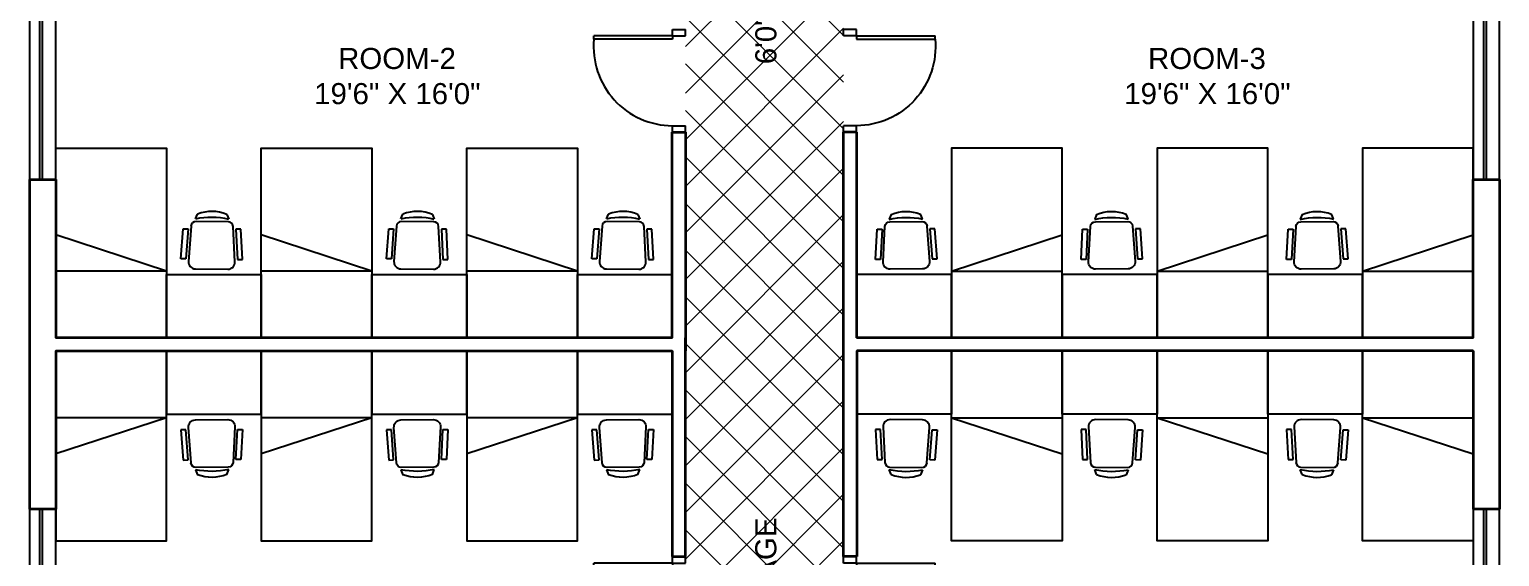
# Model space of a CAD drawing. Header units: inches. Extents: x 132383 to 134532, y 19213 to 20900.
# Drawn here: x 132396 to 132954, y 20282 to 20482 of the extents above; entities that cross this region are included whole.
import ezdxf

# ---------------------------------------------------------------- set-up
doc = ezdxf.new("R2010")
doc.units = ezdxf.units.IN
doc.header["$MEASUREMENT"] = 0
for name, color, linetype, lineweight in [('A-Door', 252, 'Continuous', 25), ('A-Hatch', 253, 'Continuous', 9), ('A-Text', 252, 'Continuous', 25), ('A-Wall', 13, 'Continuous', 35), ('A-Win', 140, 'Continuous', 25)]:
    doc.layers.add(name, color=color, linetype=linetype, lineweight=lineweight)
doc.layers.add('A-FURNITURE', color=35, linetype='Continuous')
doc.styles.get("Standard").update_dxf_attribs({"font": 'arial.ttf', "height": 12})

# ---------------------------------------------------------------- blocks, each defined once
blk = doc.blocks.new('bed')
at = {"layer": 'A-FURNITURE'}
for q in [(116487.93, 2680.49), (116487.93, 2666.82)]:
    blk.add_line((116445.93, 2680.49), q, dxfattribs=at)
blk.add_lwpolyline([(116445.93, 2705.82), (116487.93, 2705.82), (116487.93, 2633.82), (116445.93, 2633.82)], close=True, dxfattribs=at)
blk = doc.blocks.new('StuLL_as_2')
for p, q in [((-258, 478), (-308, 478)), ((-308, 478), (-289, 177)), ((-239, 177), (-258, 478)), ((-233, 503), (-210, 149)), ((163, 577), (-163, 577)), ((210, 149), (233, 503)), ((239, 177), (258, 478)), ((258, 478), (308, 478)), ((308, 478), (289, 177)), ((-289, 177), (-239, 177)), ((289, 177), (239, 177)), ((-148, 29), (-167, 78)), ((-161, 102), (161, 102)), ((167, 78), (148, 29))]:
    blk.add_line(p, q)
for centre, radius, start, end in [((-163, 507), 70, 90, 183.6139), ((163, 507), 70, 356.3861, 90), ((-161, 152), 50, 183.6139, 270), ((161, 152), 50, 270, 356.3861), ((0, 873), 812, 258.1042, 281.8958), ((0, 394), 394, 247.9827, 292.0173)]:
    blk.add_arc(centre, radius, start, end)
blk = doc.blocks.new('kjk')
at = {"layer": 'A-Wall'}
for p, q in [((120211.25, 18898.46), (120211.25, 18908.46)), ((120283.25, 18908.46), (120283.25, 18898.46))]:
    blk.add_line(p, q, dxfattribs=at)
at = {"layer": 'A-Win'}
for p, q in [((120211.25, 18908.46), (120283.25, 18908.46)), ((120211.25, 18903.46), (120283.25, 18903.46)), ((120211.25, 18902.46), (120283.25, 18902.46)), ((120283.25, 18898.46), (120211.25, 18898.46))]:
    blk.add_line(p, q, dxfattribs=at)
blk = doc.blocks.new('D1')
for p, q in [((78341.38, 19846.48), (78341.38, 19876.27)), ((78341.38, 19876.27), (78342.62, 19876.27)), ((78342.62, 19846.48), (78342.62, 19876.25)), ((78306.11, 19846.48), (78308.59, 19846.48)), ((78306.11, 19846.48), (78306.11, 19841.51)), ((78308.59, 19846.48), (78308.59, 19841.51)), ((78342.62, 19846.48), (78341.38, 19846.48)), ((78342.62, 19846.48), (78342.62, 19841.51)), ((78342.62, 19846.48), (78345.11, 19846.48)), ((78345.11, 19846.48), (78345.11, 19841.51)), ((78306.11, 19841.51), (78308.59, 19841.51)), ((78342.62, 19841.51), (78345.11, 19841.51))]:
    blk.add_line(p, q)
blk.add_arc((78338.61, 19846.37), 30.02, 84.7063, 179.8051)

msp = doc.modelspace()

# ---------------------------------------------------------------- hatches: boundary and pattern name
at = {"layer": 'A-Hatch'}
h = msp.add_hatch(dxfattribs=at)
h.set_pattern_fill('ANSI37', color=256, scale=100, style=0)
h.set_pattern_definition([(45, (11054.928, 1415.28), (-8.8388348, 8.8388348), []), (135, (11054.928, 1415.28), (-8.8388348, -8.8388348), [])])
h.paths.add_polyline_path([(132756.66, 20692.58), (132708.66, 20692.58), (132708.66, 20590.01), (132756.66, 20590.01)], flags=0)
h.paths.add_polyline_path([(132737.23, 20842.22), (132757.21, 20842.22), (132757.21, 20862.59), (132617.21, 20862.59), (132617.21, 20832.55), (132593.21, 20832.55), (132593.21, 20808.59), (132583.21, 20808.59), (132583.21, 20778.59), (132645.21, 20778.59), (132645.21, 20773.59), (132718.21, 20773.59), (132718.21, 20750.59), (132645.21, 20750.59), (132645.21, 20609.59), (132482.21, 20609.59), (132482.21, 20561.59), (132645.21, 20561.59), (132645.21, 20157.59), (132524.21, 20157.59), (132524.21, 20008.59), (132696.71, 20008.59), (132696.71, 20070.59), (132706.71, 20070.59), (132706.71, 20028.59), (132795.71, 20028.59), (132795.71, 20157.59), (132705.21, 20157.59), (132705.21, 20561.59), (132868.21, 20561.59), (132868.21, 20584.37), (132796.21, 20584.37), (132796.21, 20620.37), (132868.21, 20620.37), (132868.21, 20668.37), (132796.21, 20668.37), (132796.21, 20704.37), (132868.21, 20704.37), (132868.21, 20744.59), (132757.21, 20744.59), (132757.21, 20794.29), (132737.23, 20794.29)])
h.paths.add_polyline_path([(132594.78, 20809.06), (132614.22, 20809.06), (132614.22, 20828.5), (132594.78, 20828.5)], flags=0)
h.paths.add_polyline_path([(132791.81, 20088.49), (132791.81, 20153.69), (132706.44, 20153.69), (132706.44, 20088.49)], flags=0)
h.paths.add_polyline_path([(132574.91, 20011.46), (132693.01, 20011.46), (132693.01, 20082.21), (132574.91, 20082.21)], flags=0)

# ---------------------------------------------------------------- linework, layer by layer
at = {"layer": 'A-FURNITURE'}
for points in [[(132448.21, 20364.59), (132448.21, 20388.59), (132484.21, 20388.59), (132484.21, 20364.59)], [(132526.21, 20364.59), (132526.21, 20388.59), (132562.21, 20388.59), (132562.21, 20364.59)], [(132604.21, 20364.59), (132604.21, 20388.59), (132640.21, 20388.59), (132640.21, 20364.59)], [(132746.21, 20364.59), (132746.21, 20388.59), (132710.21, 20388.59), (132710.21, 20364.59)], [(132824.21, 20364.59), (132824.21, 20388.59), (132788.21, 20388.59), (132788.21, 20364.59)], [(132902.21, 20364.59), (132902.21, 20388.59), (132866.21, 20388.59), (132866.21, 20364.59)], [(132448.21, 20359.59), (132448.21, 20335.59), (132484.21, 20335.59), (132484.21, 20359.59)], [(132526.21, 20359.59), (132526.21, 20335.59), (132562.21, 20335.59), (132562.21, 20359.59)], [(132604.21, 20359.59), (132604.21, 20335.59), (132640.21, 20335.59), (132640.21, 20359.59)], [(132746.21, 20359.59), (132746.21, 20335.59), (132710.21, 20335.59), (132710.21, 20359.59)], [(132824.21, 20359.59), (132824.21, 20335.59), (132788.21, 20335.59), (132788.21, 20359.59)], [(132902.21, 20359.59), (132902.21, 20335.59), (132866.21, 20335.59), (132866.21, 20359.59)]]:
    msp.add_lwpolyline(points, close=True, dxfattribs=at)
at = {"layer": 'A-Wall'}
for p, q in [((132640.21, 20364.59), (132640.21, 20442.59)), ((132640.21, 20442.59), (132645.21, 20442.59)), ((132645.21, 20442.59), (132645.21, 20359.59)), ((132705.21, 20281.59), (132705.21, 20442.59)), ((132710.21, 20442.59), (132705.21, 20442.59)), ((132710.21, 20364.59), (132710.21, 20442.59)), ((132396.21, 20424.59), (132396.21, 20299.59)), ((132406.21, 20424.59), (132406.21, 20364.59)), ((132944.21, 20364.59), (132944.21, 20424.59)), ((132954.21, 20424.59), (132954.21, 20299.59)), ((132640.21, 20364.59), (132406.21, 20364.59)), ((132645.21, 20281.59), (132645.21, 20364.59)), ((132944.21, 20364.59), (132710.21, 20364.59)), ((132406.21, 20359.59), (132640.21, 20359.59)), ((132406.21, 20359.59), (132406.21, 20299.59)), ((132640.21, 20359.59), (132640.21, 20281.59)), ((132710.21, 20359.59), (132710.21, 20281.59)), ((132944.21, 20359.59), (132710.21, 20359.59)), ((132944.21, 20359.59), (132944.21, 20299.59)), ((132640.21, 20281.59), (132645.21, 20281.59)), ((132710.21, 20281.59), (132705.21, 20281.59))]:
    msp.add_line(p, q, dxfattribs=at)

# ---------------------------------------------------------------- block references
at = {"layer": 'A-Door', "rotation": 90}
for p in [(152486.72, -57863.52), (152486.72, -58063.52)]:
    msp.add_blockref('D1', p, dxfattribs=at)
at = {"layer": 'A-Door', "xscale": -1, "rotation": 270}
for p in [(112863.7, -57863.52), (112863.7, -58063.52)]:
    msp.add_blockref('D1', p, dxfattribs=at)
at = {"layer": 'A-FURNITURE', "rotation": 180}
for p in [(248894.14, 23070.42), (248972.14, 23070.42), (249050.14, 23070.42)]:
    msp.add_blockref('bed', p, dxfattribs=at)
at = {"layer": 'A-FURNITURE', "xscale": -1, "rotation": 180}
for p in [(16300.27, 23070.42), (16378.27, 23070.42), (16456.27, 23070.42)]:
    msp.add_blockref('bed', p, dxfattribs=at)
at = {"layer": 'A-FURNITURE', "yscale": 0.0378947368421053, "zscale": 0.0378947368421053}
for p, xscale, rotation in [((132465.58, 20412.56), 0.0378947368421053, 179.4394955331292), ((132543.58, 20412.56), 0.0378947368421053, 179.4394955331292), ((132621.58, 20412.56), 0.0378947368421053, 179.4394955331292), ((132728.84, 20412.56), -0.0378947368421053, 180.5605044668708), ((132806.84, 20412.56), -0.0378947368421053, 180.5605044668708), ((132884.84, 20412.56), -0.0378947368421053, 180.5605044668708), ((132465.58, 20311.62), -0.0378947368421053, 0.5605044668708281), ((132543.58, 20311.62), -0.0378947368421053, 0.5605044668708281), ((132621.58, 20311.62), -0.0378947368421053, 0.5605044668708281), ((132728.84, 20311.62), 0.0378947368421053, 359.4394955331292), ((132806.84, 20311.62), 0.0378947368421053, 359.4394955331292), ((132884.84, 20311.62), 0.0378947368421053, 359.4394955331292)]:
    msp.add_blockref('StuLL_as_2', p, dxfattribs=dict(at, xscale=xscale, rotation=rotation))
at = {"layer": 'A-FURNITURE', "xscale": -1}
for p in [(248894.14, 17653.77), (248972.14, 17653.77), (249050.14, 17653.77)]:
    msp.add_blockref('bed', p, dxfattribs=at)
at = {"layer": 'A-FURNITURE'}
for p in [(16300.27, 17653.77), (16378.27, 17653.77), (16456.27, 17653.77)]:
    msp.add_blockref('bed', p, dxfattribs=at)
at = {"layer": 'A-Win', "xscale": -1, "rotation": 270}
for p in [(113497.74, -99786.66), (114045.74, -99786.66), (113497.74, -99983.66), (114045.74, -99983.66)]:
    msp.add_blockref('kjk', p, dxfattribs=at)

# ---------------------------------------------------------------- texts
at = {"layer": 'A-Text', "char_height": 8, "attachment_point": 1, "rotation": 90}
for s, width, insert in [('{\\W6.457519; }6\'0" WIDE PASSAGE', 146.4211, (132671.71, 20448.35)), ('{\\W6.252932; }6\'0" WIDE PASSAGE', 145.1505, (132671.71, 20169.67))]:
    msp.add_mtext_dynamic_manual_height_columns(s, width=width, gutter_width=25, heights=[0], dxfattribs=dict(at, insert=insert))
at = {"layer": 'A-Text', "char_height": 8, "attachment_point": 1}
for s, width, insert in [('{\\W6.165404; }ROOM-2\\P{\\W3.23746; }19\'6" X 16\'0"', 81.5238, (132494.23, 20474.57)), ('{\\W7.569249; }ROOM-3\\P{\\W4.654486; }19\'6" X 16\'0"', 90.3236, (132797.29, 20474.57))]:
    msp.add_mtext_dynamic_manual_height_columns(s, width=width, gutter_width=25, heights=[0], dxfattribs=dict(at, insert=insert))

doc.saveas('drawing.dxf')
